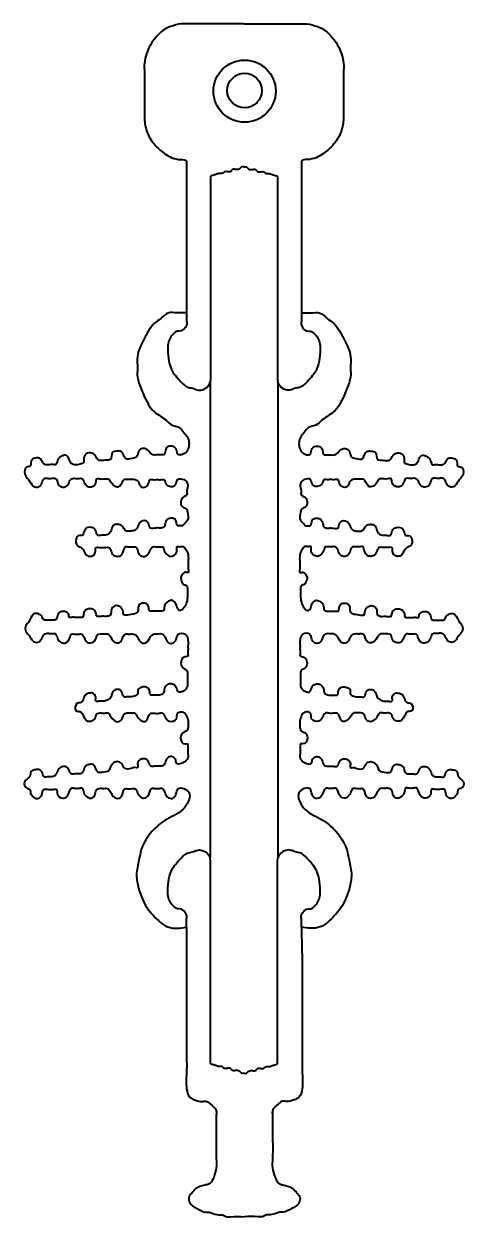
# Model space of a CAD drawing. Header units: millimetres. Extents: x 332 to 829, y 2333 to 3096.
# Drawn here: x 711.5 to 828.9, y 2778.2 to 3096.3 of the extents above; entities that cross this region are included whole.
import ezdxf

# ---------------------------------------------------------------- set-up
doc = ezdxf.new("R2010")
doc.units = ezdxf.units.MM

msp = doc.modelspace()

# ---------------------------------------------------------------- linework, layer by layer
at = {"color": 2, "lineweight": 40}
for centre, radius in [((770.366, 3078.401), 8.288), ((770.366, 3078.55), 4.615)]:
    msp.add_circle(centre, radius, dxfattribs=at)
at = {"color": 1, "lineweight": 40}
for points in [[(770.209, 3096.321), (768.361, 3096.321), (766.378, 3096.321), (764.531, 3096.321), (762.863, 3096.321), (761.106, 3096.321), (759.033, 3096.321), (756.374, 3096.321), (754.481, 3096.321), (753.49, 3096.321), (750.606, 3095.6), (749.029, 3094.88), (747.271, 3093.349), (745.243, 3090.647), (744.252, 3088.351), (743.666, 3085.874), (743.666, 3083.217), (743.666, 3081.146), (743.666, 3076.283), (743.666, 3074.383), (743.666, 3071.614), (744.227, 3067.947), (746.741, 3063.772), (749.125, 3061.711), (750.958, 3060.658), (753.433, 3060.176), (754.807, 3059.781), (754.909, 3059.448), (754.909, 3059.148), (754.909, 3057.694), (754.909, 3055.948), (754.909, 3052.16), (754.909, 3042.396), (754.909, 3036.557), (754.909, 3030.986), (754.909, 3027.891), (754.909, 3024.748), (754.909, 3021.272), (754.909, 3019.3)], [(770.209, 3096.321), (772.057, 3096.321), (774.039, 3096.321), (775.887, 3096.321), (777.554, 3096.321), (779.312, 3096.321), (781.385, 3096.321), (784.044, 3096.321), (785.936, 3096.321), (786.928, 3096.321), (789.812, 3095.6), (791.389, 3094.88), (793.147, 3093.349), (795.175, 3090.647), (796.166, 3088.351), (796.752, 3085.874), (796.752, 3083.217), (796.752, 3081.146), (796.752, 3076.283), (796.752, 3074.383), (796.752, 3071.614), (796.191, 3067.947), (793.677, 3063.772), (791.293, 3061.711), (789.46, 3060.658), (786.985, 3060.176), (785.611, 3059.781), (785.509, 3059.448), (785.509, 3059.148), (785.509, 3057.694), (785.509, 3055.948), (785.509, 3052.16), (785.509, 3042.396), (785.509, 3036.557), (785.509, 3030.986), (785.509, 3027.891), (785.509, 3024.748), (785.509, 3021.272), (785.509, 3019.3)], [(754.909, 2855.488), (754.909, 2845.435), (754.909, 2838.308), (754.909, 2832.63), (754.909, 2825.865), (754.909, 2821.033), (754.909, 2817.167), (754.909, 2812.456), (755.826, 2810.138), (757.017, 2809.483), (759.229, 2809.069), (760.33, 2809.069), (761.207, 2808.379), (762.821, 2806.516), (762.821, 2805.446), (762.821, 2804.15), (762.821, 2801.557), (762.821, 2793.693), (762.821, 2791.327), (762.131, 2788.817), (761.213, 2787.272), (760.057, 2786.779), (758.776, 2786.492), (757.399, 2785.824), (756.271, 2784.639), (755.582, 2783.703), (755.582, 2782.385), (756.586, 2781.136), (757.758, 2780.483), (760.025, 2779.542), (760.89, 2779.542), (761.966, 2779.178), (763.964, 2778.805), (764.327, 2778.805), (765.489, 2778.321), (766.675, 2778.321), (770.308, 2778.321)], [(785.509, 2855.488), (785.707, 2845.435), (785.707, 2838.308), (785.707, 2832.63), (785.707, 2825.865), (785.707, 2821.033), (785.707, 2817.167), (785.707, 2812.456), (784.79, 2810.138), (783.599, 2809.483), (781.387, 2809.069), (780.286, 2809.069), (779.409, 2808.379), (777.795, 2806.516), (777.795, 2805.446), (777.795, 2804.15), (777.795, 2801.557), (777.795, 2793.693), (777.795, 2791.327), (778.485, 2788.817), (779.403, 2787.272), (780.559, 2786.779), (781.84, 2786.492), (783.217, 2785.824), (784.345, 2784.639), (785.033, 2783.703), (785.033, 2782.385), (784.03, 2781.136), (782.858, 2780.483), (780.591, 2779.542), (779.726, 2779.542), (778.65, 2779.178), (776.652, 2778.805), (776.289, 2778.805), (775.127, 2778.321), (773.941, 2778.321), (770.308, 2778.321)]]:
    msp.add_spline(points, degree=3, dxfattribs=at)
at = {"color": 4, "lineweight": 40}
for points in [[(770.227, 3058.211), (769.544, 3058.211), (769.123, 3057.759), (768.264, 3057.479), (767.128, 3057.479), (766.6, 3056.932), (765.707, 3056.932), (765.018, 3056.932), (764.45, 3056.527), (763.325, 3056.396), (762.504, 3056.118), (761.723, 3055.895), (761.301, 3055.632), (761.301, 3055.205), (761.301, 3054.853), (761.301, 3054.537), (761.301, 3053.137), (761.301, 3050.225), (761.301, 3041.144), (761.301, 3014.638), (761.301, 3008.574), (761.301, 3004.128), (761.226, 3000.813)], [(770.227, 3058.211), (770.874, 3058.211), (771.295, 3057.759), (772.154, 3057.479), (773.29, 3057.479), (773.818, 3056.932), (774.71, 3056.932), (775.4, 3056.932), (775.968, 3056.527), (777.093, 3056.396), (777.914, 3056.118), (778.695, 3055.895), (779.117, 3055.632), (779.117, 3055.205), (779.117, 3054.853), (779.117, 3054.537), (779.117, 3053.137), (779.117, 3050.225), (779.117, 3041.144), (779.117, 3014.638), (779.117, 3008.574), (779.117, 3004.128), (779.192, 3000.813)], [(770.227, 2816.577), (769.544, 2816.577), (769.123, 2817.03), (768.264, 2817.309), (767.128, 2817.309), (766.6, 2817.856), (765.707, 2817.856), (765.018, 2817.856), (764.45, 2818.262), (763.325, 2818.392), (762.504, 2818.67), (761.723, 2818.893), (761.301, 2819.156), (761.301, 2819.583), (761.301, 2819.935), (761.301, 2820.252), (761.301, 2821.651), (761.301, 2824.563), (761.301, 2833.644), (761.301, 2860.15), (761.301, 2866.214), (761.301, 2870.661), (761.226, 2873.975)], [(770.227, 2816.577), (770.874, 2816.577), (771.295, 2817.03), (772.154, 2817.309), (773.29, 2817.309), (773.818, 2817.856), (774.71, 2817.856), (775.4, 2817.856), (775.968, 2818.262), (777.093, 2818.392), (777.914, 2818.67), (778.695, 2818.893), (779.117, 2819.156), (779.117, 2819.583), (779.117, 2819.935), (779.117, 2820.252), (779.117, 2821.651), (779.117, 2824.563), (779.117, 2833.644), (779.117, 2860.15), (779.117, 2866.214), (779.117, 2870.661), (779.192, 2873.975)]]:
    msp.add_spline(points, degree=3, dxfattribs=at)
at = {"color": 5, "lineweight": 40}
for points in [[(754.909, 3019.3), (753.652, 3019.3), (752.293, 3019.3), (750.147, 3019.3), (748.002, 3017.795), (746.286, 3016.473), (744.855, 3014.651), (743.425, 3012.043), (741.803, 3007.63), (741.803, 3004.471), (741.803, 3002.182), (742.208, 3000.631), (744.466, 2995.375), (745.922, 2993.284), (749.38, 2990.733), (751.094, 2989.386), (752.991, 2988.688), (754.172, 2987.397), (755.168, 2986.106), (755.168, 2982.732), (753.913, 2981.582), (752.535, 2981.582), (752.245, 2982.745), (751.718, 2983.447), (751.103, 2983.74), (750.357, 2983.74), (749.449, 2983.126), (748.863, 2981.458), (748.102, 2981.458), (747.179, 2981.458), (745.92, 2981.458), (744.559, 2982.701), (743.974, 2983.054), (742.871, 2983.054), (742.135, 2982.422), (741.561, 2980.878), (740.386, 2980.466), (738.63, 2980.466), (737.911, 2981.781), (737.426, 2982.331), (736.464, 2982.462), (735.101, 2982.014), (734.607, 2980.214), (734, 2980.008), (733.178, 2980.008), (731.428, 2980.008), (730.459, 2981.37), (729.688, 2981.905), (728.155, 2981.736), (727.497, 2980.289), (727.497, 2979.397), (726.519, 2978.936), (724.462, 2978.936), (723.565, 2980.248), (723.168, 2981.022), (722.506, 2981.315), (721.694, 2981.135), (720.909, 2980.663), (720.352, 2979.37), (720.078, 2978.879), (719.057, 2978.879), (717.519, 2978.754), (716.645, 2979.234), (716.113, 2980.151), (715.69, 2980.516), (714.935, 2980.625), (714.156, 2980.48), (713.449, 2979.732), (713.242, 2978.451), (712.349, 2978.177), (711.775, 2977.477), (712.388, 2975.243), (713.074, 2974.417), (714.328, 2972.906), (715.864, 2973.172), (716.506, 2974.44), (717.086, 2975.192), (717.791, 2975.192), (719.092, 2975.192), (719.891, 2975.192), (720.409, 2974.519), (720.863, 2973.36), (721.929, 2972.812), (723.277, 2973.438), (724.045, 2974.894), (724.578, 2975.161), (725.298, 2975.161), (726.239, 2975.161), (726.866, 2975.161), (727.649, 2974.08), (728.417, 2973.047), (729.938, 2973.047), (730.705, 2974.002), (731.019, 2975.004), (732.132, 2975.004), (732.868, 2975.004), (734.053, 2975.004), (734.828, 2974.069), (735.809, 2973.057), (737.028, 2973.057), (738.389, 2974.954), (739.006, 2974.954), (740.225, 2974.954), (740.842, 2974.954), (742.045, 2974.227), (742.377, 2973.468), (742.994, 2972.836), (744.276, 2973.089), (744.767, 2973.8), (745.194, 2974.828), (745.811, 2974.828), (747.085, 2974.828), (748.291, 2974.828), (748.8, 2974.828), (749.388, 2973.743), (750.428, 2973.078), (751.387, 2973.078), (752.008, 2973.628), (752.519, 2974.829), (754.206, 2974.829), (755.013, 2974.141), (755.195, 2973.142), (755.011, 2971.467), (755.011, 2970.828), (754.514, 2970.413), (753.875, 2970.079), (753.349, 2968.482), (753.828, 2967.576), (754.848, 2966.995), (755.135, 2966.177), (755.135, 2963.997), (754.382, 2963.144), (753.75, 2962.554), (753.192, 2962.554), (752.561, 2962.554), (752.168, 2963.536), (751.817, 2964.28), (750.917, 2964.548), (749.708, 2964.187), (749.191, 2963.04), (748.85, 2962.152), (747.919, 2961.924), (746.782, 2961.924), (745.225, 2961.924), (744.735, 2963.208), (744.006, 2963.863), (742.496, 2963.447), (741.736, 2961.98), (741.059, 2961.304), (740.101, 2961.127), (738.862, 2961.127), (737.57, 2962.563), (736.925, 2962.844), (735.831, 2962.844), (735.123, 2962.302), (734.613, 2960.877), (733.307, 2960.006), (732.218, 2960.006), (731.159, 2960.006), (730.643, 2961.249), (729.943, 2961.995), (729.388, 2962.107), (728.588, 2962.107), (727.578, 2960.978), (727.022, 2959.915), (726.364, 2959.915), (725.748, 2959.586), (725.43, 2958.96), (725.759, 2957.284), (726.916, 2956.647), (727.522, 2955.883), (728.125, 2954.795), (728.704, 2954.438), (729.634, 2954.438), (730.359, 2954.892), (730.626, 2955.947), (730.829, 2956.757), (731.48, 2956.757), (732.312, 2956.757), (733.39, 2956.757), (734.158, 2956.757), (734.713, 2955.904), (735.417, 2954.7), (736.249, 2954.391), (737.269, 2954.546), (737.924, 2955.395), (738.225, 2956.331), (738.506, 2956.885), (739.496, 2956.885), (739.931, 2956.885), (740.78, 2956.885), (741.306, 2956.885), (741.801, 2956.127), (742.351, 2954.884), (743.715, 2954.365), (744.939, 2955.371), (745.61, 2956.723), (745.913, 2956.939), (746.644, 2956.939), (747.346, 2956.939), (748.015, 2956.939), (748.464, 2956.939), (748.935, 2955.855), (749.746, 2954.826), (750.623, 2954.377), (751.85, 2954.87), (752.311, 2956.436), (752.311, 2956.88), (752.808, 2956.959), (753.382, 2956.959), (754.003, 2956.959), (754.547, 2956.49), (755.367, 2954.19), (755.367, 2953.355), (755.367, 2950.897), (755.367, 2950.109), (754.325, 2950.109), (753.841, 2949.637), (753.4, 2948.728), (753.682, 2947.451), (754.124, 2946.909), (754.87, 2946.581), (755.15, 2945.906), (755.15, 2945.052), (755.15, 2943.504), (754.77, 2941.757), (753.893, 2940.297), (753.035, 2939.968), (752.286, 2941.045), (751.847, 2942.067), (750.861, 2942.651), (749.856, 2942.232), (749.071, 2941.465), (748.797, 2940.005), (747.503, 2939.761), (746.667, 2939.761), (745.717, 2939.761), (745.064, 2939.761), (744.835, 2940.71), (744.354, 2941.603), (743.816, 2941.877), (743.037, 2941.877), (742.156, 2941.294), (741.778, 2939.452), (741.286, 2939.132), (739.587, 2938.809), (738.191, 2938.809), (737.926, 2939.915), (737.465, 2940.687), (736.888, 2941.125), (735.689, 2941.125), (734.824, 2940.146), (734.582, 2938.717), (733.515, 2938.384), (732.144, 2938.384), (731.05, 2938.384), (730.605, 2939.625), (730.049, 2940.218), (728.344, 2940.218), (727.547, 2939.403), (727.121, 2938.106), (726.194, 2938.106), (725.305, 2938.106), (724.285, 2938.106), (723.674, 2938.106), (723.503, 2938.789), (722.856, 2939.506), (721.139, 2939.506), (720.399, 2938.166), (720.128, 2937.544), (719.258, 2937.356), (718.47, 2937.356), (717.647, 2937.356), (716.765, 2937.567), (716.283, 2938.448), (715.707, 2938.905), (715.203, 2939.127), (714.478, 2939.127), (713.648, 2938.402), (712.824, 2936.914), (712.099, 2935.941), (712.099, 2934.302), (712.996, 2933.215), (713.603, 2932.212), (714.312, 2931.561), (715.539, 2931.561), (716.479, 2932.863), (716.901, 2933.534), (717.476, 2933.821), (718.705, 2933.821), (719.354, 2933.821), (719.811, 2933.821), (720.472, 2932.645), (721.229, 2931.577), (722.443, 2931.24), (723.753, 2932.609), (724.282, 2933.642), (725.052, 2933.642), (726.061, 2933.642), (726.961, 2933.642), (727.653, 2932.59), (728.308, 2931.559), (729.328, 2931.28), (730.663, 2932.214), (731.185, 2933.512), (731.925, 2933.693), (732.848, 2933.693), (733.843, 2933.693), (734.68, 2932.772), (735.982, 2931.409), (737.009, 2931.409), (737.901, 2932.716), (738.611, 2933.669), (739.54, 2933.669), (740.622, 2933.669), (741.57, 2933.277), (742.149, 2932.219), (742.985, 2931.349), (744.034, 2931.349), (745.32, 2932.971), (745.973, 2933.584), (747.432, 2933.742), (748.254, 2933.742), (749.227, 2932.793), (749.976, 2931.4), (751.041, 2931.202), (752.114, 2932.218), (752.679, 2933.592), (754.564, 2933.592), (755.281, 2932.097), (755.281, 2930.503), (755.281, 2929.38), (755.281, 2928.225), (755.281, 2927.837), (754.563, 2927.603), (753.94, 2927.344), (753.412, 2925.834), (753.905, 2924.63), (754.903, 2923.995), (755.181, 2922.845), (755.181, 2921.436), (755.181, 2920.444), (754.908, 2919.256), (754.264, 2918.534), (753.698, 2918.284), (752.725, 2918.284), (752.16, 2919.453), (751.555, 2920.15), (750.661, 2920.373), (749.609, 2920.032), (748.964, 2918.915), (748.78, 2917.969), (747.623, 2917.377), (746.992, 2917.377), (746.071, 2917.377), (745.417, 2917.377), (745.008, 2918.597), (744.519, 2919.35), (743.832, 2919.627), (742.761, 2919.39), (741.902, 2918.809), (741.902, 2917.818), (741.268, 2917.198), (740.046, 2916.908), (739.077, 2916.908), (738.253, 2916.908), (737.709, 2918.01), (737.324, 2918.673), (736.381, 2918.885), (735.398, 2918.461), (734.681, 2916.855), (733.778, 2916.056), (732.601, 2915.749), (731.571, 2915.749), (730.759, 2915.749), (730.69, 2916.912), (730.346, 2917.54), (729.892, 2917.899), (728.997, 2917.899), (728.19, 2917.662), (727.493, 2916.583), (727.206, 2915.818), (726.673, 2915.435), (725.675, 2915.134), (725.483, 2913.222), (726.454, 2912.976), (727.456, 2911.767), (728.581, 2910.448), (729.382, 2910.448), (730.473, 2911.152), (730.928, 2912.338), (732.157, 2912.614), (733.303, 2912.614), (733.993, 2912.614), (734.587, 2911.787), (735.567, 2910.711), (736.45, 2910.297), (737.638, 2910.918), (738.356, 2912.435), (739.101, 2912.628), (739.75, 2912.628), (740.357, 2912.628), (740.937, 2912.628), (741.669, 2911.856), (742.663, 2910.683), (743.947, 2910.38), (745.397, 2912.559), (746.033, 2912.559), (747.549, 2912.559), (748.523, 2912.559), (749.232, 2911.538), (750.247, 2910.413), (752.18, 2911.066), (752.5, 2912.525), (754.009, 2912.838), (754.85, 2911.914), (755.284, 2910.487), (755.284, 2909.781), (755.284, 2908.75), (754.972, 2907.886), (754.111, 2907.432), (753.589, 2906.971), (753.323, 2905.789), (754.488, 2904.383), (755.142, 2904.383), (755.23, 2903.712), (755.23, 2903.134), (755.23, 2902.077), (755.23, 2900.586), (754.602, 2899.725), (753.13, 2899.072), (752.372, 2899.072), (752.005, 2900.013), (751.408, 2900.838), (750.859, 2901.006), (750.101, 2900.799), (749.425, 2900.105), (748.776, 2898.659), (748.01, 2898.428), (746.376, 2898.428), (745.335, 2898.428), (744.699, 2899.815), (744.048, 2900.277), (742.79, 2900.277), (741.85, 2899.049), (741.85, 2898.067), (741.113, 2898.067), (740.159, 2897.85), (738.464, 2897.85), (737.607, 2899.084), (737.07, 2899.534), (735.791, 2899.534), (734.687, 2898.401), (734.207, 2897.284), (732.33, 2896.79), (731.312, 2896.79), (730.716, 2897.743), (730.275, 2898.577), (729.789, 2898.88), (728.541, 2898.751), (727.789, 2898.275), (727.258, 2896.798), (726.42, 2896.39), (725.325, 2896.39), (724.135, 2896.39), (723.539, 2897.366), (722.849, 2898.222), (721.587, 2898.222), (720.659, 2897.461), (719.968, 2896.034), (719.088, 2895.582), (718.04, 2895.582), (716.921, 2895.582), (716.374, 2896.795), (715.659, 2897.485), (714.612, 2897.485), (713.469, 2897.009), (713.112, 2895.7), (712.398, 2895.011), (711.707, 2894.13), (712.207, 2892.632), (713.183, 2892.108), (713.324, 2891.131), (713.726, 2890.589), (714.569, 2889.884), (715.43, 2889.884), (716.363, 2890.84), (716.746, 2892.226), (718.085, 2892.226), (719.258, 2892.226), (720.239, 2892.226), (720.45, 2891.027), (721.797, 2889.876), (723.026, 2890.333), (723.749, 2891.995), (724.158, 2892.572), (725.05, 2892.572), (726.303, 2892.572), (727.122, 2892.572), (727.484, 2891.368), (728.472, 2890.189), (729.418, 2889.867), (730.354, 2890.501), (730.913, 2892.161), (731.713, 2892.523), (732.922, 2892.523), (733.707, 2892.523), (734.568, 2891.693), (735.172, 2890.591), (736.139, 2889.867), (737.529, 2890.365), (738.496, 2892.418), (739.147, 2892.418), (740.055, 2892.418), (741.24, 2892.418), (741.699, 2891.623), (742.517, 2890.325), (743.454, 2889.88), (745.129, 2891.569), (745.59, 2892.474), (746.604, 2892.474), (747.418, 2892.474), (748.432, 2892.474), (749.001, 2891.615), (749.8, 2890.218), (751.121, 2889.849), (752.074, 2890.878), (752.703, 2892.459), (754.157, 2892.459), (755.688, 2891.01), (755.367, 2889.036), (753.935, 2886.89), (749.069, 2883.959), (747.134, 2882.471), (742.841, 2876.219), (742.204, 2873.437), (741.575, 2869.411), (742.102, 2865.948), (744.383, 2860.681), (746.074, 2858.589), (747.846, 2856.859), (749.939, 2855.572), (754.909, 2855.488)], [(785.509, 3019.3), (786.766, 3019.3), (788.125, 3019.3), (790.271, 3019.3), (792.416, 3017.795), (794.132, 3016.473), (795.563, 3014.651), (796.993, 3012.043), (798.615, 3007.63), (798.615, 3004.471), (798.615, 3002.182), (798.21, 3000.631), (795.952, 2995.375), (794.496, 2993.284), (791.038, 2990.733), (789.324, 2989.386), (787.427, 2988.688), (786.246, 2987.397), (785.25, 2986.106), (785.25, 2982.732), (786.505, 2981.582), (787.883, 2981.582), (788.173, 2982.745), (788.7, 2983.447), (789.315, 2983.74), (790.061, 2983.74), (790.969, 2983.126), (791.555, 2981.458), (792.316, 2981.458), (793.238, 2981.458), (794.498, 2981.458), (795.859, 2982.701), (796.444, 2983.054), (797.547, 2983.054), (798.283, 2982.422), (798.857, 2980.878), (800.032, 2980.466), (801.788, 2980.466), (802.507, 2981.781), (802.992, 2982.331), (803.954, 2982.462), (805.316, 2982.014), (805.811, 2980.214), (806.418, 2980.008), (807.239, 2980.008), (808.99, 2980.008), (809.959, 2981.37), (810.73, 2981.905), (812.263, 2981.736), (812.921, 2980.289), (812.921, 2979.397), (813.899, 2978.936), (815.956, 2978.936), (816.853, 2980.248), (817.25, 2981.022), (817.912, 2981.315), (818.724, 2981.135), (819.508, 2980.663), (820.066, 2979.37), (820.34, 2978.879), (821.36, 2978.879), (822.899, 2978.754), (823.772, 2979.234), (824.304, 2980.151), (824.728, 2980.516), (825.483, 2980.625), (826.262, 2980.48), (826.969, 2979.732), (827.176, 2978.451), (828.069, 2978.177), (828.643, 2977.477), (828.03, 2975.243), (827.344, 2974.417), (826.09, 2972.906), (824.554, 2973.172), (823.912, 2974.44), (823.332, 2975.192), (822.626, 2975.192), (821.326, 2975.192), (820.526, 2975.192), (820.009, 2974.519), (819.555, 2973.36), (818.489, 2972.812), (817.141, 2973.438), (816.373, 2974.894), (815.84, 2975.161), (815.119, 2975.161), (814.179, 2975.161), (813.552, 2975.161), (812.769, 2974.08), (812.001, 2973.047), (810.48, 2973.047), (809.712, 2974.002), (809.399, 2975.004), (808.286, 2975.004), (807.55, 2975.004), (806.365, 2975.004), (805.59, 2974.069), (804.608, 2973.057), (803.39, 2973.057), (802.029, 2974.954), (801.412, 2974.954), (800.193, 2974.954), (799.576, 2974.954), (798.373, 2974.227), (798.041, 2973.468), (797.424, 2972.836), (796.142, 2973.089), (795.651, 2973.8), (795.224, 2974.828), (794.607, 2974.828), (793.333, 2974.828), (792.127, 2974.828), (791.618, 2974.828), (791.03, 2973.743), (789.99, 2973.078), (789.031, 2973.078), (788.41, 2973.628), (787.899, 2974.829), (786.212, 2974.829), (785.405, 2974.141), (785.223, 2973.142), (785.407, 2971.467), (785.407, 2970.828), (785.904, 2970.413), (786.543, 2970.079), (787.068, 2968.482), (786.59, 2967.576), (785.57, 2966.995), (785.283, 2966.177), (785.283, 2963.997), (786.036, 2963.144), (786.668, 2962.554), (787.226, 2962.554), (787.857, 2962.554), (788.25, 2963.536), (788.601, 2964.28), (789.501, 2964.548), (790.71, 2964.187), (791.227, 2963.04), (791.568, 2962.152), (792.499, 2961.924), (793.636, 2961.924), (795.193, 2961.924), (795.683, 2963.208), (796.412, 2963.863), (797.922, 2963.447), (798.682, 2961.98), (799.359, 2961.304), (800.317, 2961.127), (801.556, 2961.127), (802.847, 2962.563), (803.493, 2962.844), (804.587, 2962.844), (805.295, 2962.302), (805.805, 2960.877), (807.111, 2960.006), (808.2, 2960.006), (809.259, 2960.006), (809.775, 2961.249), (810.475, 2961.995), (811.03, 2962.107), (811.829, 2962.107), (812.84, 2960.978), (813.395, 2959.915), (814.054, 2959.915), (814.67, 2959.586), (814.988, 2958.96), (814.659, 2957.284), (813.502, 2956.647), (812.896, 2955.883), (812.293, 2954.795), (811.714, 2954.438), (810.784, 2954.438), (810.059, 2954.892), (809.792, 2955.947), (809.589, 2956.757), (808.938, 2956.757), (808.106, 2956.757), (807.028, 2956.757), (806.26, 2956.757), (805.705, 2955.904), (805.001, 2954.7), (804.169, 2954.391), (803.149, 2954.546), (802.494, 2955.395), (802.193, 2956.331), (801.912, 2956.885), (800.922, 2956.885), (800.487, 2956.885), (799.638, 2956.885), (799.112, 2956.885), (798.617, 2956.127), (798.067, 2954.884), (796.703, 2954.365), (795.479, 2955.371), (794.808, 2956.723), (794.505, 2956.939), (793.774, 2956.939), (793.071, 2956.939), (792.403, 2956.939), (791.954, 2956.939), (791.483, 2955.855), (790.672, 2954.826), (789.795, 2954.377), (788.568, 2954.87), (788.107, 2956.436), (788.107, 2956.88), (787.61, 2956.959), (787.036, 2956.959), (786.415, 2956.959), (785.871, 2956.49), (785.051, 2954.19), (785.051, 2953.355), (785.051, 2950.897), (785.051, 2950.109), (786.092, 2950.109), (786.576, 2949.637), (787.018, 2948.728), (786.735, 2947.451), (786.294, 2946.909), (785.548, 2946.581), (785.267, 2945.906), (785.267, 2945.052), (785.267, 2943.504), (785.648, 2941.757), (786.525, 2940.297), (787.383, 2939.968), (788.132, 2941.045), (788.57, 2942.067), (789.557, 2942.651), (790.561, 2942.232), (791.347, 2941.465), (791.621, 2940.005), (792.915, 2939.761), (793.751, 2939.761), (794.701, 2939.761), (795.354, 2939.761), (795.583, 2940.71), (796.064, 2941.603), (796.602, 2941.877), (797.38, 2941.877), (798.262, 2941.294), (798.64, 2939.452), (799.132, 2939.132), (800.831, 2938.809), (802.226, 2938.809), (802.492, 2939.915), (802.953, 2940.687), (803.53, 2941.125), (804.729, 2941.125), (805.594, 2940.146), (805.836, 2938.717), (806.903, 2938.384), (808.274, 2938.384), (809.368, 2938.384), (809.812, 2939.625), (810.368, 2940.218), (812.074, 2940.218), (812.871, 2939.403), (813.297, 2938.106), (814.224, 2938.106), (815.113, 2938.106), (816.133, 2938.106), (816.744, 2938.106), (816.915, 2938.789), (817.562, 2939.506), (819.278, 2939.506), (820.019, 2938.166), (820.29, 2937.544), (821.16, 2937.356), (821.948, 2937.356), (822.771, 2937.356), (823.653, 2937.567), (824.135, 2938.448), (824.711, 2938.905), (825.214, 2939.127), (825.94, 2939.127), (826.77, 2938.402), (827.594, 2936.914), (828.319, 2935.941), (828.319, 2934.302), (827.422, 2933.215), (826.815, 2932.212), (826.106, 2931.561), (824.879, 2931.561), (823.939, 2932.863), (823.517, 2933.534), (822.942, 2933.821), (821.713, 2933.821), (821.064, 2933.821), (820.607, 2933.821), (819.946, 2932.645), (819.189, 2931.577), (817.975, 2931.24), (816.664, 2932.609), (816.136, 2933.642), (815.366, 2933.642), (814.357, 2933.642), (813.457, 2933.642), (812.765, 2932.59), (812.109, 2931.559), (811.09, 2931.28), (809.755, 2932.214), (809.233, 2933.512), (808.493, 2933.693), (807.57, 2933.693), (806.575, 2933.693), (805.738, 2932.772), (804.436, 2931.409), (803.409, 2931.409), (802.516, 2932.716), (801.807, 2933.669), (800.878, 2933.669), (799.796, 2933.669), (798.848, 2933.277), (798.269, 2932.219), (797.433, 2931.349), (796.384, 2931.349), (795.098, 2932.971), (794.445, 2933.584), (792.986, 2933.742), (792.164, 2933.742), (791.191, 2932.793), (790.441, 2931.4), (789.376, 2931.202), (788.303, 2932.218), (787.739, 2933.592), (785.853, 2933.592), (785.136, 2932.097), (785.136, 2930.503), (785.136, 2929.38), (785.136, 2928.225), (785.136, 2927.837), (785.855, 2927.603), (786.478, 2927.344), (787.006, 2925.834), (786.513, 2924.63), (785.515, 2923.995), (785.237, 2922.845), (785.237, 2921.436), (785.237, 2920.444), (785.51, 2919.256), (786.154, 2918.534), (786.719, 2918.284), (787.693, 2918.284), (788.258, 2919.453), (788.863, 2920.15), (789.757, 2920.373), (790.809, 2920.032), (791.454, 2918.915), (791.638, 2917.969), (792.795, 2917.377), (793.426, 2917.377), (794.347, 2917.377), (795.001, 2917.377), (795.41, 2918.597), (795.899, 2919.35), (796.586, 2919.627), (797.657, 2919.39), (798.516, 2918.809), (798.516, 2917.818), (799.15, 2917.198), (800.372, 2916.908), (801.341, 2916.908), (802.165, 2916.908), (802.709, 2918.01), (803.094, 2918.673), (804.037, 2918.885), (805.02, 2918.461), (805.737, 2916.855), (806.64, 2916.056), (807.817, 2915.749), (808.847, 2915.749), (809.659, 2915.749), (809.728, 2916.912), (810.072, 2917.54), (810.526, 2917.899), (811.421, 2917.899), (812.228, 2917.662), (812.925, 2916.583), (813.212, 2915.818), (813.745, 2915.435), (814.743, 2915.134), (814.935, 2913.222), (813.964, 2912.976), (812.962, 2911.767), (811.837, 2910.448), (811.036, 2910.448), (809.945, 2911.152), (809.49, 2912.338), (808.261, 2912.614), (807.115, 2912.614), (806.425, 2912.614), (805.831, 2911.787), (804.851, 2910.711), (803.967, 2910.297), (802.78, 2910.918), (802.062, 2912.435), (801.317, 2912.628), (800.668, 2912.628), (800.06, 2912.628), (799.481, 2912.628), (798.749, 2911.856), (797.755, 2910.683), (796.471, 2910.38), (795.021, 2912.559), (794.384, 2912.559), (792.869, 2912.559), (791.895, 2912.559), (791.186, 2911.538), (790.171, 2910.413), (788.238, 2911.066), (787.918, 2912.525), (786.408, 2912.838), (785.568, 2911.914), (785.134, 2910.487), (785.134, 2909.781), (785.134, 2908.75), (785.445, 2907.886), (786.306, 2907.432), (786.829, 2906.971), (787.095, 2905.789), (785.93, 2904.383), (785.276, 2904.383), (785.188, 2903.712), (785.188, 2903.134), (785.188, 2902.077), (785.188, 2900.586), (785.816, 2899.725), (787.288, 2899.072), (788.046, 2899.072), (788.413, 2900.013), (789.01, 2900.838), (789.559, 2901.006), (790.317, 2900.799), (790.993, 2900.105), (791.642, 2898.659), (792.408, 2898.428), (794.042, 2898.428), (795.083, 2898.428), (795.719, 2899.815), (796.37, 2900.277), (797.628, 2900.277), (798.567, 2899.049), (798.567, 2898.067), (799.305, 2898.067), (800.259, 2897.85), (801.954, 2897.85), (802.811, 2899.084), (803.348, 2899.534), (804.627, 2899.534), (805.731, 2898.401), (806.21, 2897.284), (808.088, 2896.79), (809.106, 2896.79), (809.702, 2897.743), (810.143, 2898.577), (810.629, 2898.88), (811.876, 2898.751), (812.629, 2898.275), (813.16, 2896.798), (813.998, 2896.39), (815.093, 2896.39), (816.283, 2896.39), (816.878, 2897.366), (817.569, 2898.222), (818.831, 2898.222), (819.759, 2897.461), (820.449, 2896.034), (821.33, 2895.582), (822.378, 2895.582), (823.497, 2895.582), (824.044, 2896.795), (824.759, 2897.485), (825.806, 2897.485), (826.949, 2897.009), (827.306, 2895.7), (828.02, 2895.011), (828.71, 2894.13), (828.211, 2892.632), (827.234, 2892.108), (827.094, 2891.131), (826.692, 2890.589), (825.849, 2889.884), (824.988, 2889.884), (824.055, 2890.84), (823.672, 2892.226), (822.332, 2892.226), (821.16, 2892.226), (820.179, 2892.226), (819.968, 2891.027), (818.621, 2889.876), (817.392, 2890.333), (816.669, 2891.995), (816.26, 2892.572), (815.368, 2892.572), (814.115, 2892.572), (813.296, 2892.572), (812.934, 2891.368), (811.946, 2890.189), (811, 2889.867), (810.064, 2890.501), (809.505, 2892.161), (808.704, 2892.523), (807.496, 2892.523), (806.711, 2892.523), (805.85, 2891.693), (805.245, 2890.591), (804.279, 2889.867), (802.889, 2890.365), (801.922, 2892.418), (801.271, 2892.418), (800.363, 2892.418), (799.177, 2892.418), (798.719, 2891.623), (797.901, 2890.325), (796.964, 2889.88), (795.289, 2891.569), (794.828, 2892.474), (793.814, 2892.474), (793, 2892.474), (791.986, 2892.474), (791.417, 2891.615), (790.618, 2890.218), (789.297, 2889.849), (788.344, 2890.878), (787.714, 2892.459), (786.261, 2892.459), (784.73, 2891.01), (785.051, 2889.036), (786.483, 2886.89), (791.349, 2883.959), (793.284, 2882.471), (797.577, 2876.219), (798.213, 2873.437), (798.843, 2869.411), (798.315, 2865.948), (796.035, 2860.681), (794.344, 2858.589), (792.572, 2856.859), (790.479, 2855.572), (785.509, 2855.488)]]:
    msp.add_spline(points, degree=3, dxfattribs=at)
at = {"color": 3, "lineweight": 40}
for points in [[(754.909, 3019.3), (754.909, 3017.076), (754.909, 3016.024), (752.913, 3014.37), (752.461, 3014.37), (751.693, 3013.974), (750.944, 3013.226), (749.896, 3010.212), (749.896, 3008.768), (751.686, 3002.874), (753.051, 3001.319), (755.403, 2999.429), (756.807, 2999.115), (757.607, 2998.795), (759.086, 2998.795), (760.686, 2999.874), (761.226, 3000.813)], [(785.509, 3019.3), (785.509, 3017.076), (785.509, 3016.024), (787.505, 3014.37), (787.957, 3014.37), (788.725, 3013.974), (789.474, 3013.226), (790.522, 3010.212), (790.522, 3008.768), (788.732, 3002.874), (787.367, 3001.319), (785.015, 2999.429), (783.611, 2999.115), (782.811, 2998.795), (781.331, 2998.795), (779.732, 2999.874), (779.192, 3000.813)], [(754.909, 2855.488), (754.909, 2857.712), (754.909, 2858.764), (752.913, 2860.418), (752.461, 2860.418), (751.693, 2860.814), (750.944, 2861.562), (749.896, 2864.576), (749.896, 2866.02), (751.686, 2871.914), (753.051, 2873.469), (755.403, 2875.359), (756.807, 2875.673), (757.607, 2875.993), (759.086, 2875.993), (760.686, 2874.914), (761.226, 2873.975)], [(785.509, 2855.488), (785.509, 2857.712), (785.509, 2858.764), (787.505, 2860.418), (787.957, 2860.418), (788.725, 2860.814), (789.474, 2861.562), (790.522, 2864.576), (790.522, 2866.02), (788.732, 2871.914), (787.367, 2873.469), (785.015, 2875.359), (783.611, 2875.673), (782.811, 2875.993), (781.331, 2875.993), (779.732, 2874.914), (779.192, 2873.975)]]:
    msp.add_spline(points, degree=3, dxfattribs=at)
at = {"color": 6, "lineweight": 40}
for points in [[(761.226, 3000.813), (761.226, 2971.051), (761.226, 2956.69), (761.226, 2938.754), (761.226, 2902.379), (761.226, 2887.593), (761.226, 2879.123), (761.226, 2873.975)], [(779.192, 3000.813), (779.192, 2991.834), (779.192, 2979.452), (779.192, 2936.039), (779.192, 2908.831), (779.192, 2887.837), (779.192, 2873.975)]]:
    msp.add_spline(points, degree=3, dxfattribs=at)

doc.saveas('drawing.dxf')
